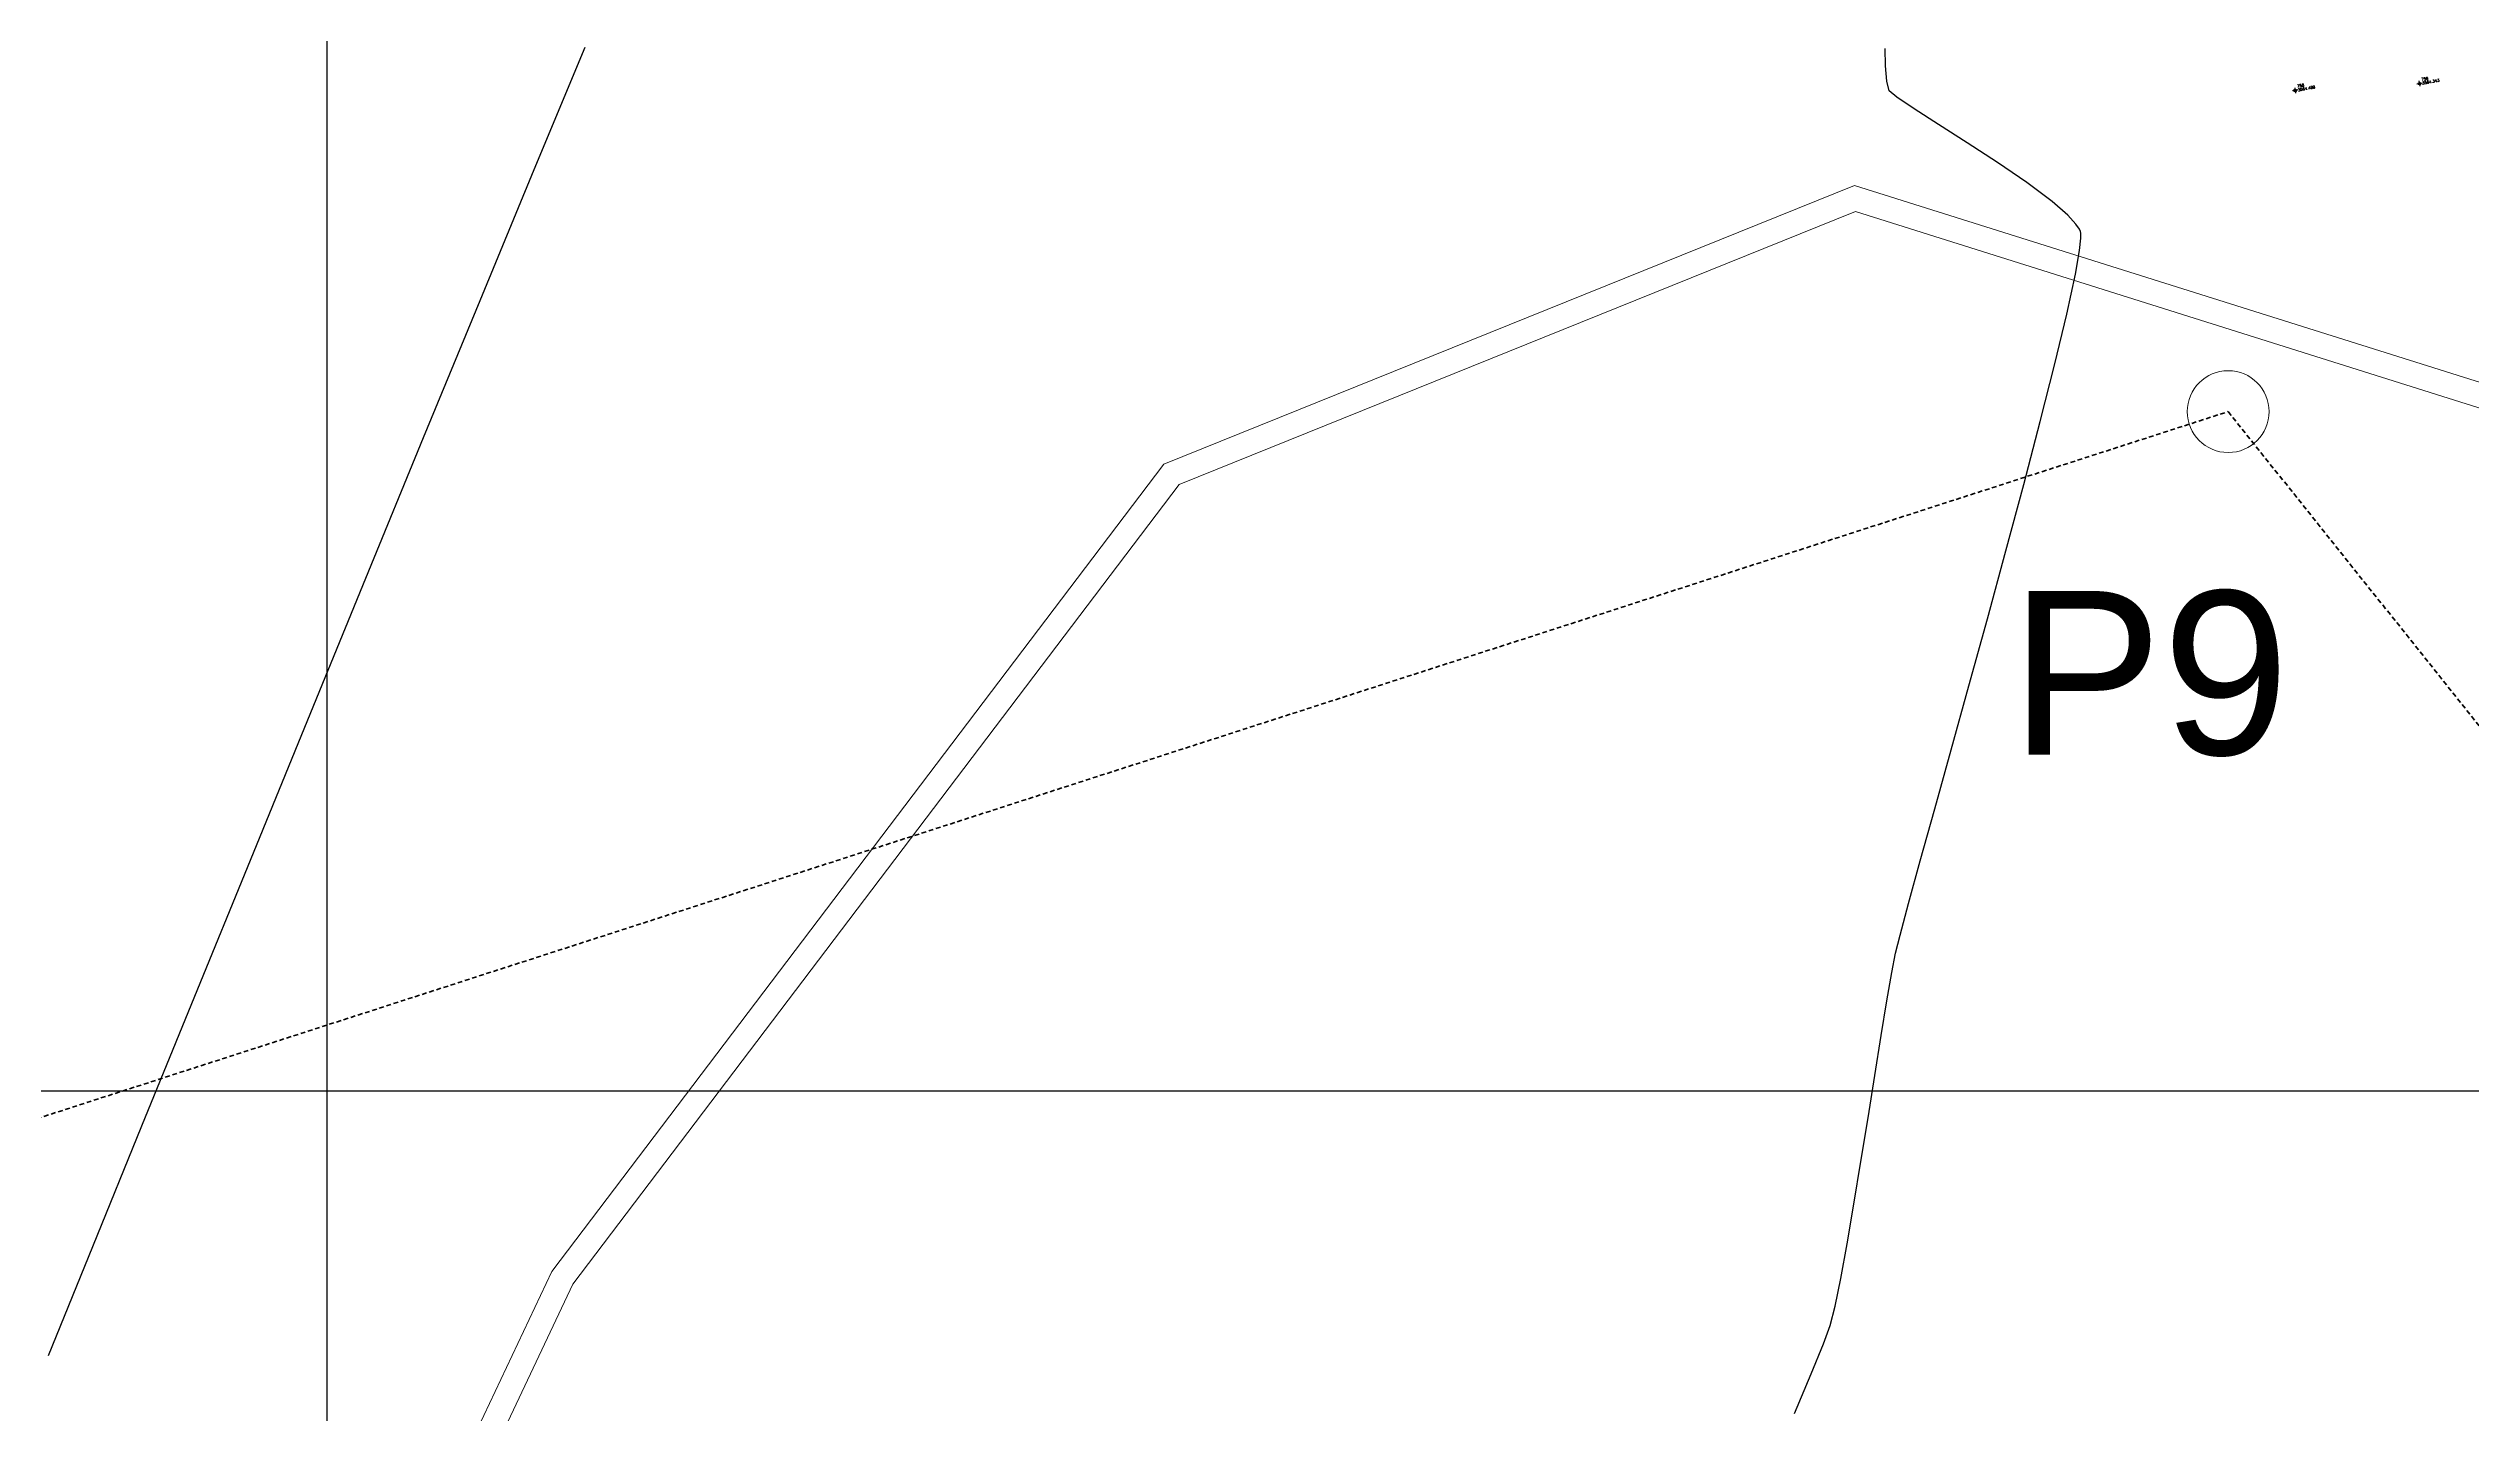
# Model space of a CAD drawing. Header units: millimetres. Extents: x 736950 to 738835, y 8500595 to 8502131.
# Drawn here: x 738089.8 to 738178.7, y 8501288.2 to 8501338.2 of the extents above; entities that cross this region are included whole.
import ezdxf
from ezdxf.enums import TextEntityAlignment as Align

# ---------------------------------------------------------------- set-up
doc = ezdxf.new("R2010")
doc.units = ezdxf.units.MM
doc.linetypes.add('DASHED', pattern=[0.75, 0.5, -0.25])
for name, color, linetype, lineweight in [('CAMINO ACTUAL', 1, 'Continuous', 13), ('CONT-MJR', 80, 'Continuous', 30), ('COTAS', 40, 'Continuous', 5), ('CUADROS', 9, 'Continuous', 20), ('PERIMETRO', 7, 'Continuous', 35), ('pista', 251, 'Continuous', 5)]:
    doc.layers.add(name, color=color, linetype=linetype, lineweight=lineweight)
doc.layers.add('Cuadricula Coordenadas', color=5, linetype='Continuous')
doc.styles.add('5mm', font='arial.ttf', dxfattribs={"height": 3})
doc.styles.add('COTAS', font='arial.ttf')
doc.styles.add('CUADROS', font='arial.ttf')
doc.dimstyles.new('Copy of GenDist', dxfattribs={"dimtxt": 0.5, "dimasz": 2, "dimexe": 0.18, "dimexo": 0.0625, "dimgap": 1, "dimtad": 2, "dimzin": 1, "dimdsep": 46, "dimtxsty": 'COTAS', "dimcen": 0.09, "dimse1": 1, "dimse2": 1, "dimsd1": 1, "dimsd2": 1, "dimadec": 0, "dimazin": 0, "dimtfac": 1, "dimtofl": 0, "dimtmove": 0, "dimatfit": 3, "dimfxl": 1, "dimtolj": 1, "dimtzin": 0, "dimarcsym": 0})

# ---------------------------------------------------------------- blocks, each defined once
blk = doc.blocks.new('*D157')
at = {"layer": 'Defpoints', "color": 0, "transparency": 16777216}
for p in [(738169.4913260904, 8501325.639625942), (738169.7309229737, 8501324.89666196), (737994.6087461784, 8501268.421881562)]:
    blk.add_point(p, dxfattribs=at)
at = {"layer": 'COTAS', "color": 0, "transparency": 16777216, "insert": (738081.5449616266, 8501298.596935092), "char_height": 0.5, "attachment_point": 5, "rotation": 17.873882615968956, "style": 'COTAS'}
blk.add_mtext('\\A1;184.00', dxfattribs=at)
blk = doc.blocks.new('*D158')
at = {"layer": 'Defpoints', "color": 0, "transparency": 16777216}
for p in [(738169.7309229737, 8501324.89666196), (738221.110444651, 8501260.62697728), (738221.6246906808, 8501261.038084246)]:
    blk.add_point(p, dxfattribs=at)
at = {"layer": 'COTAS', "color": 0, "transparency": 16777216, "insert": (738196.9154134439, 8501293.95676081), "char_height": 0.5, "attachment_point": 5, "rotation": 308.6401106595746, "style": 'COTAS'}
blk.add_mtext('\\A1;82.28', dxfattribs=at)

msp = doc.modelspace()

# ---------------------------------------------------------------- hatches: boundary and pattern name
at = {"layer": 'pista'}
h = msp.add_hatch(dxfattribs=at)
h.set_pattern_fill('HONEY', color=256, scale=3, angle=9.94991650582834, style=0)
h.set_pattern_definition([(9.94991650582834, (1479841.21072825, -18.49207214638591), (0.4979252195647159, 0.4170677100899267), [0.375, -0.75]), (129.9499165058283, (1479841.21072825, -18.49207214638591), (-0.6101538418184378, 0.222682034283025), [0.3749999999999999, -0.7499999999999998]), (69.94991650582834, (1479841.21072825, -18.49207214638591), (-0.112228622253722, 0.6397497443729518), [-0.75, 0.375])])
h.paths.add_polyline_path([(737744.7999806425, 8501250.923935566), (737743.4751223363, 8501250.754223157), (737756.465848178, 8501242.026572531), (737763.5739612179, 8501242.006896213), (737770.002546867, 8501243.455222024), (737769.8468594846, 8501244.342704736), (737763.4750639071, 8501242.907173423), (737756.7405500773, 8501242.925815564)])
h.paths.add_polyline_path([(737794.2809870465, 8501256.017245878), (737809.7820272583, 8501263.709828075), (737823.391616501, 8501273.483615467), (737837.0791595323, 8501280.557800073), (737851.5530432165, 8501285.77819753), (737870.8510758049, 8501293.050216693, -0.9976846880626209), (737871.0089264096, 8501292.63424804), (737865.2748787645, 8501289.581801567, 0.7845063948290762), (737866.1540430214, 8501286.121818589), (737883.2588851704, 8501291.348365877), (737897.4188924351, 8501296.516943583), (737903.2981396064, 8501301.44146652, -0.5512150924587264), (737904.1219025984, 8501301.177325813), (737906.855912117, 8501297.98174819, 0.5618964424650519), (737910.2738656431, 8501298.536066804), (737914.22079628, 8501308.558674501), (737925.6412323939, 8501300.72656757, 0.340189525830376), (737928.7023693406, 8501300.894137181), (737936.9171069289, 8501306.117412793, -0.358727273887905), (737938.1716059428, 8501305.962964654), (737943.1732157968, 8501301.051021611, 0.3417074120720416), (737946.0555081918, 8501300.709858142), (737955.8779356404, 8501307.072689936), (737971.8320576148, 8501314.464803053), (737988.5677626224, 8501323.411181662), (738023.1375471824, 8501336.282937778), (738044.4246208373, 8501357.728329657), (738061.4456776979, 8501362.208386911), (738078.9085143938, 8501363.070318012), (738112.0997810266, 8501372.051506756), (738118.6561313582, 8501373.365123207), (738128.3493353954, 8501376.976906104), (738155.2251721952, 8501366.826195797), (738176.6167526407, 8501363.543890122), (738193.8053773039, 8501353.328603027), (738204.7313956148, 8501340.877429372), (738207.705198212, 8501335.751671141), (738214.35685511, 8501331.742925933), (738229.9282901662, 8501313.374534177), (738233.5603594936, 8501308.186787868), (738234.53883727, 8501308.358438132), (738230.6417003467, 8501313.924784988), (738214.9478837823, 8501332.43754055), (738208.3676942562, 8501336.403214611), (738205.4657963786, 8501341.405035153), (738194.387784551, 8501354.029418997), (738176.9261677533, 8501364.406946706), (738155.4549153853, 8501367.70147717), (738128.3514754312, 8501377.93815071), (738118.4090486554, 8501374.233504975), (738111.8936108743, 8501372.928085677), (738078.7671659255, 8501363.964436961), (738061.3074614278, 8501363.102660457), (738043.958527311, 8501358.536303693), (738022.6381405202, 8501337.057350922), (737988.196920163, 8501324.233464561), (737971.4304040315, 8501315.270615296), (737955.4419368334, 8501307.862588815), (737945.5806043665, 8501301.47455489, -0.3391433520832071), (737943.8038299843, 8501301.693147572), (737938.8116631231, 8501306.59581691, 0.3560082385246841), (737936.4342009705, 8501306.876887502), (737928.158540546, 8501301.61487459, -0.3502196171718997), (737926.1502499409, 8501301.468794718), (737914.5128481541, 8501309.44969617, 0.4302069892023044), (737913.4330382891, 8501309.014522241), (737909.4507249827, 8501298.90206584, -0.5704007069138802), (737907.5397775185, 8501298.566836312), (737904.9064502402, 8501301.644734057, 0.4931454261128044), (737902.7202336333, 8501302.131411942), (737896.9620044216, 8501297.308254998), (737882.9728831241, 8501292.20205278), (737866.0373022418, 8501287.027224885, -0.7384715771871906), (737865.6977918843, 8501288.787355538), (737871.5108758068, 8501291.881875956, 0.9119586051647783), (737870.5337161538, 8501293.892406015), (737851.2416702455, 8501286.62264278), (737836.7183275839, 8501281.384406622), (737822.9200107896, 8501274.252970394), (737809.3164408724, 8501264.483505804), (737793.8201376351, 8501256.79327439), (737778.9884914039, 8501246.402265295), (737769.846859484, 8501244.34270474), (737770.0025468671, 8501243.455222024), (737779.3594973255, 8501245.563292695)])
h.paths.add_polyline_path([(738260.5182952256, 8501271.251537092), (738234.538837269, 8501308.358438132), (738233.56035949, 8501308.186787868), (738259.6897886079, 8501270.86568047), (738269.3749442189, 8501234.589470252), (738274.5057655985, 8501215.583008338), (738279.7983711922, 8501189.602392923), (738280.7089290785, 8501189.641305126), (738275.382018582, 8501215.790318219), (738270.2441657205, 8501234.822827347)])

# ---------------------------------------------------------------- linework, layer by layer
at = {"linetype": 'Continuous', "extrusion": (-0.172787269436437, 0.9849591664230046, 0)}
for points, elevation in [([(-2195996.845162654, 0), (-2195996.645162654, 0)], 8245922.182062788), ([(-2195992.313162655, 0), (-2195992.113162655, 0)], 8245922.725062788)]:
    msp.add_lwpolyline(points, dxfattribs=dict(at, elevation=elevation))
at = {"linetype": 'Continuous', "extrusion": (0.9849591664230046, 0.172787269436437, 0)}
for points, elevation in [([(8245922.282062787, 0), (8245922.082062788, 0)], 2195996.745162656), ([(8245922.825062787, 0), (8245922.625062788, 0)], 2195992.213162655)]:
    msp.add_lwpolyline(points, dxfattribs=dict(at, elevation=elevation))
at = {"linetype": 'Continuous'}
for centre in [(738176.7457590641, 8501336.920121485), (738172.1881006346, 8501336.671882408)]:
    msp.add_circle(centre, 0.05, dxfattribs=at)
at = {"layer": 'CAMINO ACTUAL'}
for points in [[(738093.8761718919, 8501235.46064126), (738093.9013649912, 8501263.021458106), (738108.246504098, 8501293.376162551), (738130.6927590324, 8501322.971834073), (738156.0281694944, 8501333.182252103), (738181.8628178234, 8501325.055443931), (738207.9830106231, 8501315.289604774), (738229.969835605, 8501314.273574755)], [(738094.776171516, 8501235.459818577), (738094.8011804053, 8501262.819112971), (738109.0201933249, 8501292.906930974), (738131.2596733273, 8501322.229967128), (738156.0656004942, 8501332.226998217), (738181.5699871156, 8501324.204080507), (738207.8002450941, 8501314.397090089), (738229.9282901693, 8501313.374534167)]]:
    msp.add_lwpolyline(points, dxfattribs=at)
at = {"layer": 'CONT-MJR'}
for points, elevation in [([(738107.600616608, 8501333.773526348), (738109.4648795468, 8501338.257245362)], 3570), ([(738157.5751669413, 8501336.423983369), (738157.2991430827, 8501336.655177763)], 3565), ([(738164.128634667, 8501329.941369668), (738164.2809402086, 8501330.807956202)], 3565), ([(738164.3226654362, 8501331.439609988), (738164.309256272, 8501331.499548174)], 3565), ([(738164.3271495597, 8501331.251486447), (738164.3226654362, 8501331.439609988)], 3565), ([(738163.3710936634, 8501326.64405769), (738163.8098958625, 8501328.471467957)], 3565), ([(738157.2169561792, 8501303.303069476), (738157.3946610829, 8501304.335119037)], 3565), ([(738093.2103041058, 8501298.712782802), (738095.1494814756, 8501303.465769906)], 3570), ([(738157.0067618106, 8501302.022743592), (738157.2169561792, 8501303.303069476)], 3565), ([(738156.7722629842, 8501300.565457795), (738157.0067618106, 8501302.022743592)], 3565), ([(738091.4091124175, 8501294.292419989), (738093.2103041058, 8501298.712782802)], 3570), ([(738155.5216772446, 8501293.120704547), (738155.7549232492, 8501294.393043723)], 3565), ([(738154.8912923296, 8501290.724997196), (738155.1377870018, 8501291.40015829)], 3565)]:
    msp.add_lwpolyline(points, dxfattribs=dict(at, elevation=elevation))
at = {"layer": 'CONT-MJR', "extrusion": (0.999835265648887, 0.01815052519403834, 0), "elevation": 892339.3042934887}
msp.add_lwpolyline([(8486539.171894956, 3565.000000000009), (8486539.806106247, 3565.000000000009)], dxfattribs=at)
at = {"layer": 'CONT-MJR', "extrusion": (0.9964934611839887, 0.08367067477649778, 0), "elevation": 1446881.436918068}
msp.add_lwpolyline([(8409764.633628983, 3565.000000000003), (8409765.196341481, 3565.000000000003)], dxfattribs=at)
at = {"layer": 'CONT-MJR', "extrusion": (0.9700575043898738, 0.242875355227512, 0), "elevation": 2780820.187488879}
msp.add_lwpolyline([(8067505.203456746, 3565.000000000013), (8067505.573000204, 3565.000000000013)], dxfattribs=at)
at = {"layer": 'CONT-MJR', "extrusion": (0.5556222589653274, 0.8314348473225468, 0), "elevation": 7478444.131098844}
msp.add_lwpolyline([(4109801.053226545, 3565), (4109801.817308952, 3565)], dxfattribs=at)
at = {"layer": 'CONT-MJR', "extrusion": (-0.5385046923544641, -0.842622511159193, 0), "elevation": -7560918.748086226}
msp.add_lwpolyline([(-3956019.540542996, 3565.000000000013), (-3956020.602057974, 3565.000000000013)], dxfattribs=at)
at = {"layer": 'CONT-MJR', "extrusion": (0.5380306603328563, 0.8429252686577801, 0), "elevation": 7563142.680082224}
msp.add_lwpolyline([(3951764.902259257, 3565), (3951766.152119623, 3565)], dxfattribs=at)
at = {"layer": 'CONT-MJR', "extrusion": (-0.5470456426955329, -0.8371027803130459, 0), "elevation": -7520298.258363762}
msp.add_lwpolyline([(-4032700.885030093, 3565.00000000001), (-4032702.214057037, 3565.00000000001)], dxfattribs=at)
at = {"layer": 'CONT-MJR', "extrusion": (0.9240123946037453, -0.3823625172773251, 0), "elevation": -2568570.810339301}
msp.add_lwpolyline([(8137557.262313843, 3570.000000000012), (8137562.457595071, 3570.000000000012)], dxfattribs=at)
at = {"layer": 'CONT-MJR', "extrusion": (0.5658723362234437, 0.8244928738909888, 0), "elevation": 7426994.367827017}
msp.add_lwpolyline([(4202059.740401551, 3565), (4202061.039910912, 3565)], dxfattribs=at)
at = {"layer": 'CONT-MJR', "extrusion": (0.59985076065819, 0.8001119077590277, 0), "elevation": 7244805.242107346}
msp.add_lwpolyline([(4508917.599709884, 3565), (4508918.762361075, 3565)], dxfattribs=at)
at = {"layer": 'CONT-MJR', "extrusion": (0.6556423857301051, 0.7550715608696543, 0), "elevation": 6903085.601532919}
msp.add_lwpolyline([(5016467.128455463, 3565), (5016467.890353582, 3565)], dxfattribs=at)
at = {"layer": 'CONT-MJR', "extrusion": (0.7356305681828157, 0.6773829545796292, 0), "elevation": 6301673.343935892}
msp.add_lwpolyline([(5753819.709950924, 3565.000000000012), (5753820.151802901, 3565.000000000012)], dxfattribs=at)
at = {"layer": 'CONT-MJR', "extrusion": (0.8329153180670067, 0.5534004634343352, 0), "elevation": 5319469.167358552}
msp.add_lwpolyline([(6672388.849687363, 3565), (6672389.074822713, 3565)], dxfattribs=at)
at = {"layer": 'CONT-MJR', "extrusion": (0.9133187950190099, 0.4072453543811446, 0), "elevation": 4136307.096701064}
msp.add_lwpolyline([(7463811.855509915, 3565.00000000001), (7463811.947369195, 3565.00000000001)], dxfattribs=at)
at = {"layer": 'CONT-MJR', "extrusion": (0.9946164943988789, -0.1036244617341153, 0), "elevation": -146755.4595988932}
msp.add_lwpolyline([(8532055.722218374, 3565.00000000001), (8532056.168149289, 3565.00000000001)], dxfattribs=at)
at = {"layer": 'CONT-MJR', "extrusion": (0.9772873375280033, -0.2119185218602346, 0), "elevation": -1080190.819089164}
msp.add_lwpolyline([(8464671.250815786, 3565.000000000012), (8464672.75487877, 3565.000000000012)], dxfattribs=at)
at = {"layer": 'CONT-MJR', "extrusion": (0.9245090523217463, -0.381160087332274, 0), "elevation": -2557981.971959448}
msp.add_lwpolyline([(8140886.55787403, 3570.00000000001), (8140891.992668516, 3570.00000000001)], dxfattribs=at)
at = {"layer": 'CONT-MJR', "extrusion": (0.9692938854612784, -0.2459051923147988, 0), "elevation": -1375023.121265357}
msp.add_lwpolyline([(8421799.965710944, 3565.000000000002), (8421802.140122695, 3565.000000000002)], dxfattribs=at)
at = {"layer": 'CONT-MJR', "extrusion": (0.9672416199891796, -0.2538575359541401, 0), "elevation": -1444143.481470401}
msp.add_lwpolyline([(8410220.726576487, 3565), (8410223.115434557, 3565)], dxfattribs=at)
at = {"layer": 'CONT-MJR', "extrusion": (0.9249026413489609, -0.3802040294706454, 0), "elevation": -2549563.704908905}
msp.add_lwpolyline([(8143521.34162497, 3570), (8143526.916002342, 3570)], dxfattribs=at)
at = {"layer": 'CONT-MJR', "extrusion": (0.9658075411025204, -0.2592600886166314, 0), "elevation": -1491130.905365075}
msp.add_lwpolyline([(8402014.597645737, 3565.000000000012), (8402017.120184617, 3565.000000000012)], dxfattribs=at)
at = {"layer": 'CONT-MJR', "extrusion": (0.9647887778486193, -0.2630258811169877, 0), "elevation": -1523897.123560635}
msp.add_lwpolyline([(8396130.953382734, 3565.000000000013), (8396133.528761353, 3565.000000000013)], dxfattribs=at)
at = {"layer": 'CONT-MJR', "extrusion": (0.9252224374814235, -0.3794251456887556, 0), "elevation": -2542706.123596054}
msp.add_lwpolyline([(8145659.521241357, 3570.00000000001), (8145665.135267801, 3570.00000000001)], dxfattribs=at)
at = {"layer": 'CONT-MJR', "extrusion": (0.9640779319888823, -0.265619541924235, 0), "elevation": -1546471.375682714}
msp.add_lwpolyline([(8391999.818829898, 3565.00000000001), (8392002.366166381, 3565.00000000001)], dxfattribs=at)
at = {"layer": 'CONT-MJR', "extrusion": (0.9636241010924859, -0.2672612800120859, 0), "elevation": -1560763.307982337}
msp.add_lwpolyline([(8389351.08685356, 3565), (8389353.525242746, 3565)], dxfattribs=at)
at = {"layer": 'CONT-MJR', "extrusion": (0.925487663279686, -0.3787777516131416, 0), "elevation": -2537006.66056322}
msp.add_lwpolyline([(8147430.894077823, 3570.000000000004), (8147436.447817231, 3570.000000000004)], dxfattribs=at)
at = {"layer": 'CONT-MJR', "extrusion": (0.9634212745155598, -0.2679915069751552, 0), "elevation": -1567120.913969675}
msp.add_lwpolyline([(8388163.570237621, 3565.000000000012), (8388165.818761217, 3565.000000000012)], dxfattribs=at)
at = {"layer": 'CONT-MJR', "extrusion": (0.9635195177959918, -0.2676380743208632, 0), "elevation": -1564043.754135244}
msp.add_lwpolyline([(8388735.899635233, 3565.000000000004), (8388737.877369469, 3565.000000000004)], dxfattribs=at)
at = {"layer": 'CONT-MJR', "extrusion": (0.9257114995662992, -0.3782303789632901, 0), "elevation": -2532188.063890978}
msp.add_lwpolyline([(8148924.387665384, 3570.000000000012), (8148929.781180108, 3570.000000000012)], dxfattribs=at)
at = {"layer": 'CONT-MJR', "extrusion": (0.9640816138784103, -0.2656061779808595, 0), "elevation": -1546355.060689866}
msp.add_lwpolyline([(8392012.964343483, 3565.000000000013), (8392014.590368472, 3565.000000000013)], dxfattribs=at)
at = {"layer": 'CONT-MJR', "extrusion": (0.9656105757390777, -0.2599927230151775, 0), "elevation": -1497504.742043735}
msp.add_lwpolyline([(8400866.328148648, 3565), (8400867.521571005, 3565)], dxfattribs=at)
at = {"layer": 'CONT-MJR', "extrusion": (0.9820014613256034, -0.1888733172112447, 0), "elevation": -880797.9101507837}
msp.add_lwpolyline([(8487711.516014231, 3565), (8487712.241529264, 3565)], dxfattribs=at)
at = {"layer": 'CONT-MJR', "extrusion": (0.9702990993253915, -0.2419083666356625, 0), "elevation": -1340303.230170059}
msp.add_lwpolyline([(8427375.113564575, 3565), (8427375.793630011, 3565)], dxfattribs=at)
at = {"layer": 'CONT-MJR', "extrusion": (0.9873864077883303, -0.1583290299182606, 0), "elevation": -617156.7078231155}
msp.add_lwpolyline([(8510938.689640969, 3565.000000000006), (8510940.272536267, 3565.000000000006)], dxfattribs=at)
at = {"layer": 'CONT-MJR', "extrusion": (0.987150537553725, -0.1597930417990475, 0), "elevation": -629776.8197168761}
msp.add_lwpolyline([(8510012.538120946, 3565.000000000013), (8510014.156168371, 3565.000000000013)], dxfattribs=at)
at = {"layer": 'CONT-MJR', "extrusion": (0.9865719967270072, -0.1633269581976167, 0), "elevation": -660246.7475611761}
msp.add_lwpolyline([(8507701.191511272, 3565), (8507702.773014769, 3565)], dxfattribs=at)
at = {"layer": 'CONT-MJR', "extrusion": (0.985513659895279, -0.1695960676425382, 0), "elevation": -714323.519324599}
msp.add_lwpolyline([(8503330.064478427, 3565), (8503331.537782535, 3565)], dxfattribs=at)
at = {"layer": 'CONT-MJR', "extrusion": (0.9262174336017844, -0.3769897421576933, 0), "elevation": -2521267.612594452}
msp.add_lwpolyline([(8152295.558623761, 3570), (8152299.871828839, 3570)], dxfattribs=at)
at = {"layer": 'CONT-MJR', "extrusion": (0.9798056913317024, -0.1999520123279704, 0), "elevation": -976601.6856475191}
msp.add_lwpolyline([(8477210.022863518, 3565), (8477211.06531573, 3565)], dxfattribs=at)
at = {"layer": 'CONT-MJR', "extrusion": (0.9699255593054912, -0.2434017448703491, 0), "elevation": -1353273.625577542}
msp.add_lwpolyline([(8425288.064639868, 3565.000000000004), (8425288.785463888, 3565.000000000004)], dxfattribs=at)
at = {"layer": 'CONT-MJR', "extrusion": (0.9256643851812147, -0.3783456699991209, 0), "elevation": -2533142.841589756}
msp.add_lwpolyline([(8148618.567509945, 3565.000000000003), (8148619.759110418, 3565.000000000003)], dxfattribs=at)
at = {"layer": 'CONT-MJR', "extrusion": (0.9200036810911192, -0.3919097176376094, 0), "elevation": -2652633.212871023}
msp.add_lwpolyline([(8110506.065680071, 3565.000000000004), (8110507.644570647, 3565.000000000004)], dxfattribs=at)
at = {"layer": 'COTAS'}
msp.add_circle((738169.7309229737, 8501324.89666196), 1.5, dxfattribs=at)
at = {"layer": 'Cuadricula Coordenadas', "color": 8}
for p, q in [((738100, 8500595.507225098), (738100, 8502130.641312934)), ((736950.2264744169, 8501300), (738552.8979275209, 8501300))]:
    msp.add_line(p, q, dxfattribs=at)
at = {"layer": 'PERIMETRO', "linetype": 'DASHED', "ltscale": 0.35}
msp.add_lwpolyline([(737683.200969866, 8501281.329551859), (737744.6024409891, 8501182.423775388), (737752.754863814, 8501178.840202238), (737760.1534312089, 8501181.935448542), (737818.0712830903, 8501217.512164854), (737892.6513328891, 8501224.540148428), (737966.6724460352, 8501242.248666123), (737994.6087461784, 8501268.421881564), (738169.7309229737, 8501324.89666196), (738221.1104446506, 8501260.626977284), (738220.501630505, 8501242.23256058), (738236.8284346196, 8501144.032219619), (738320.8206677334, 8501132.278902221)], dxfattribs=at)

# ---------------------------------------------------------------- texts
at = {"color": 2, "char_height": 0.1, "width": 0.4, "attachment_point": 1, "rotation": 9.94991650582834, "style": '5mm'}
for s, insert in [('\\Ftxt.shx;\\W1.0000000000;\\T1.0000000000;\\o\\l758', (738172.2537669701, 8501336.876303375)), ('\\Ftxt.shx;\\W1.0000000000;\\T1.0000000000;\\o\\l759', (738176.8114253996, 8501337.124542454))]:
    msp.add_mtext(s, dxfattribs=dict(at, insert=insert))
at = {"color": 1, "char_height": 0.1, "width": 0.8333333333333334, "attachment_point": 1, "rotation": 9.94991650582834, "style": '5mm'}
for s, insert in [('\\Ftxt.shx;\\W1.0000000000;\\T1.0000000000;\\o\\l3564.343', (738176.8356156175, 8501336.98664817)), ('\\Ftxt.shx;\\W1.0000000000;\\T1.0000000000;\\o\\l3564.499', (738172.277957188, 8501336.73840909))]:
    msp.add_mtext(s, dxfattribs=dict(at, insert=insert))
at = {"layer": 'CUADROS', "style": 'CUADROS'}
msp.add_text('P9', height=6, dxfattribs=at).set_placement((738166.8501290885, 8501315.320596661), align=Align.MIDDLE_CENTER)

# ---------------------------------------------------------------- dimensions: what is measured, and where the dimension line sits
at = {"layer": 'COTAS'}
for p1, p2, distance, picture, middle in [((737994.6087461784, 8501268.421881562), (738169.7309229737, 8501324.89666196), 0.7806421370546339, '*D157', (738081.5449616266, 8501298.596935092)), ((738169.7309229737, 8501324.89666196), (738221.1104446506, 8501260.626977282), 0.658375208998353, '*D158', (738196.9154134439, 8501293.95676081))]:
    dim = msp.add_aligned_dim(p1=p1, p2=p2, distance=distance, dimstyle='Copy of GenDist', dxfattribs=at)
    dim.commit()
    dim.dimension.update_dxf_attribs({"geometry": picture, "text_midpoint": middle})

doc.saveas('drawing.dxf')
